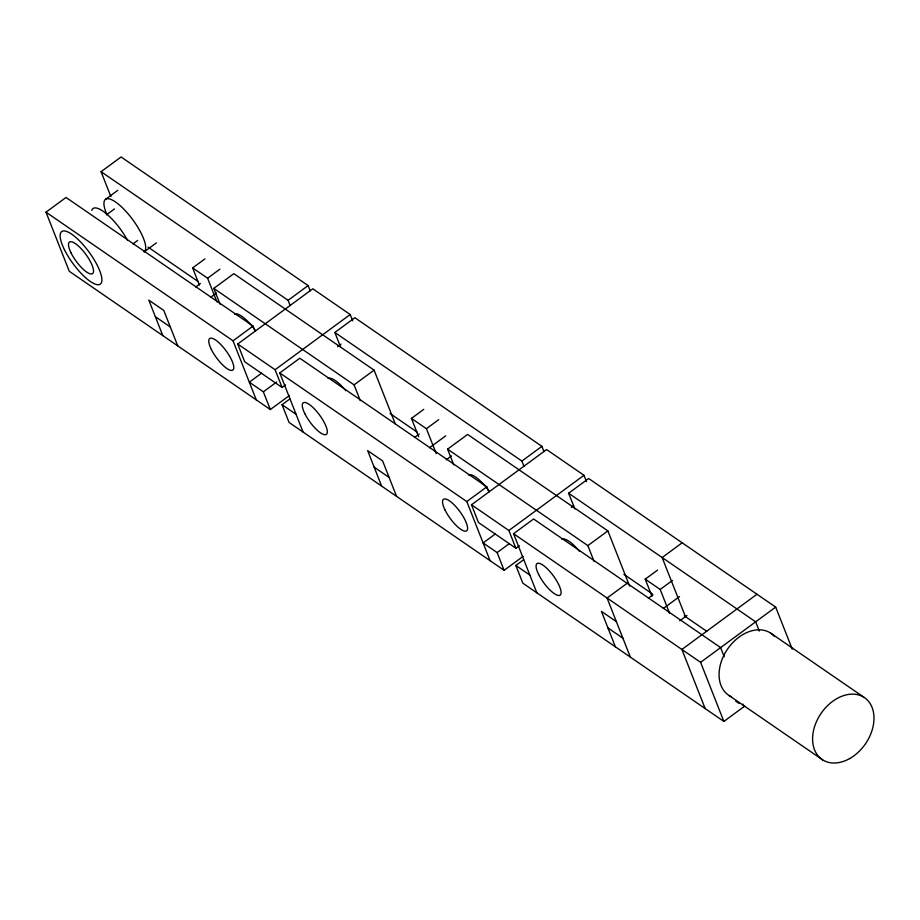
<?xml version="1.0" encoding="UTF-8"?>
<svg xmlns="http://www.w3.org/2000/svg" width="920" height="920" viewBox="0 0 920 920"><rect width="100%" height="100%" fill="white"/><g stroke="black" fill="none" stroke-linecap="round" stroke-linejoin="round"><path stroke-width="1.38" d="M289.248 395.646L270.33 409.549L69.287 271.296L46 212.186L66.021 197.466L253.046 326.071L255.116 331.327M110.906 196.661L101.073 171.695L121.095 156.975L308.119 285.591L310.19 290.835M105.535 199.318L117.829 190.279M106.421 214.866L114.505 208.92M133.032 243.869L137.643 240.465M156.4 242.868L144.106 251.907A32.602 9.89 53.7 0 0 123.383 208.69A32.602 9.89 53.7 0 0 106.835 214.475M199.364 285.005L192.636 267.927L204.93 258.888M195.776 286.959L200.399 283.555M192.636 267.927L207.598 278.219L219.891 269.18M220.018 304.163L213.808 288.397L233.829 273.677L374.095 370.139L395.312 423.993M210.749 297.24L216.522 292.997M46 212.186L233.024 340.803L253.046 326.071M101.073 171.695L288.098 300.311L308.119 285.591M285.556 384.916L282.095 387.469L244.685 361.744L237.705 344.011L312.8 288.799L350.198 314.525L352.693 320.85M261.556 373.175L249.32 382.179L263.35 391.816L270.33 409.549M237.705 344.011L275.103 369.736L350.198 314.525M303.059 432.055L279.783 372.956L299.805 358.225L486.829 486.841L488.899 492.096M340.549 346.909L334.857 332.465L354.878 317.733L541.903 446.349L543.973 451.605M263.35 391.816L276.702 382.007M337.548 346.69L341.009 344.149M523.031 556.404L504.114 570.319L289.041 422.418L282.049 404.685L289.846 398.958M213.808 288.397L354.073 384.859L374.095 370.139M418.692 436.793L411.447 418.404L423.74 409.365M414.598 437.425L419.221 434.033M411.447 418.404L426.409 428.697L438.702 419.658M429.559 447.718L445.74 435.827M453.79 464.922L447.591 449.167L467.613 434.435L607.879 530.897L629.613 586.063M446.257 459.839L451.559 455.94M279.783 372.956L466.808 501.561L486.829 486.841M334.857 332.465L521.881 461.069L541.903 446.349M519.34 545.686L515.878 548.228L478.469 522.514L471.488 504.781L546.583 449.558L583.981 475.284L586.477 481.62M495.339 533.933L483.103 542.938L497.133 552.587L504.114 570.319M471.488 504.781L508.886 530.495L583.981 475.284M536.843 592.825L513.567 533.715L533.588 518.995L720.613 647.599L724.235 656.799M574.839 508.99L568.629 493.223L588.662 478.503L775.686 607.108L792.246 649.14M497.133 552.587L509.369 543.582M571.332 507.46L573.643 505.758M744.671 706.146L723.867 721.429L522.824 583.176L515.832 565.443L523.618 559.716M447.591 449.167L587.857 545.617L607.879 530.897M627.106 583.291L607.073 598.023L630.361 657.121M682.168 542.8L662.147 557.531L685.434 616.63M651.958 596.24L645.231 579.163L657.524 570.124M648.381 598.195L653.005 594.792M645.231 579.163L660.192 589.456L672.485 580.416M663.343 608.476L679.523 596.585M679.754 620.804L686.975 615.503M756.987 594.251L681.893 649.462L705.168 708.572M513.567 533.715L700.591 662.319L775.686 607.108M568.629 493.223L755.665 621.828L759.287 631.028M770.431 632.983L863.949 697.291M148.028 247.089L197.742 281.279M390.091 413.551L417.323 432.273M623.875 574.31L652.292 593.848M684.25 615.825L706.732 631.293M729.123 695.554L822.641 759.862M735.609 701.005L739.162 703.455M616.388 621.667L601.427 611.374L615.399 646.841M155.342 316.687L170.303 326.979M374.164 467.164L389.125 477.445M607.947 627.923L622.909 638.216M282.049 404.685L296.079 414.334M515.832 565.443L529.862 575.092M742.865 704.076L743.9 706.709M700.591 662.319L723.867 721.429M660.192 589.456L669.507 613.099M587.857 545.617L594.067 561.384M521.881 461.069L523.952 466.325M508.886 530.495L515.878 548.228M466.808 501.561L490.095 560.671M426.409 428.697L436.241 453.652M354.073 384.859L360.284 400.625M396.577 496.363L382.605 460.897L367.643 450.616L381.616 486.07M288.098 300.311L290.168 305.566M275.103 369.736L282.095 387.469M233.024 340.803L256.312 399.912M207.598 278.219L216.913 301.863M177.755 345.897L163.783 310.431L148.821 300.138L162.794 335.604M328.072 378.488A24.449 7.417 53.7 0 1 345.759 390.655M234.565 314.191A24.449 7.417 53.7 0 1 255.311 330.349M561.855 539.258A24.449 7.417 53.7 0 1 579.542 551.413M468.337 474.95A24.449 7.417 53.7 0 1 489.095 491.107M91.758 210.346A32.602 9.89 53.7 0 1 106.467 213.831A32.602 9.89 53.7 0 1 127.627 240.488M731.549 696.865A37.501 26.921 -55.5 0 1 728.065 648.347A37.501 26.921 -55.5 0 1 774.513 636.444M71.058 252.931A19.561 5.934 53.7 0 0 92.587 273.596A19.561 5.934 53.7 0 0 79.407 246.939A19.561 5.934 53.7 0 0 71.058 252.931M538.625 574.448A19.561 5.934 53.7 0 0 560.153 595.113A19.561 5.934 53.7 0 0 546.974 568.468A19.561 5.934 53.7 0 0 538.625 574.448M445.107 510.151A19.561 5.934 53.7 0 0 466.647 530.817A19.561 5.934 53.7 0 0 453.456 504.16A19.561 5.934 53.7 0 0 445.107 510.151M304.842 413.69A19.561 5.934 53.7 0 0 326.37 434.355A19.561 5.934 53.7 0 0 313.191 407.698A19.561 5.934 53.7 0 0 304.842 413.69M211.324 349.381A19.561 5.934 53.7 0 0 232.863 370.047A19.561 5.934 53.7 0 0 219.673 343.401A19.561 5.934 53.7 0 0 211.324 349.381M64.423 249.665A32.602 9.89 53.7 0 0 100.303 284.108A32.602 9.89 53.7 0 0 78.338 239.683A32.602 9.89 53.7 0 0 64.423 249.665M849.678 758.563A37.501 26.921 -55.5 0 0 866.111 698.889A37.501 26.921 -55.5 0 0 814.085 728.272A37.501 26.921 -55.5 0 0 849.678 758.563"/></g></svg>
